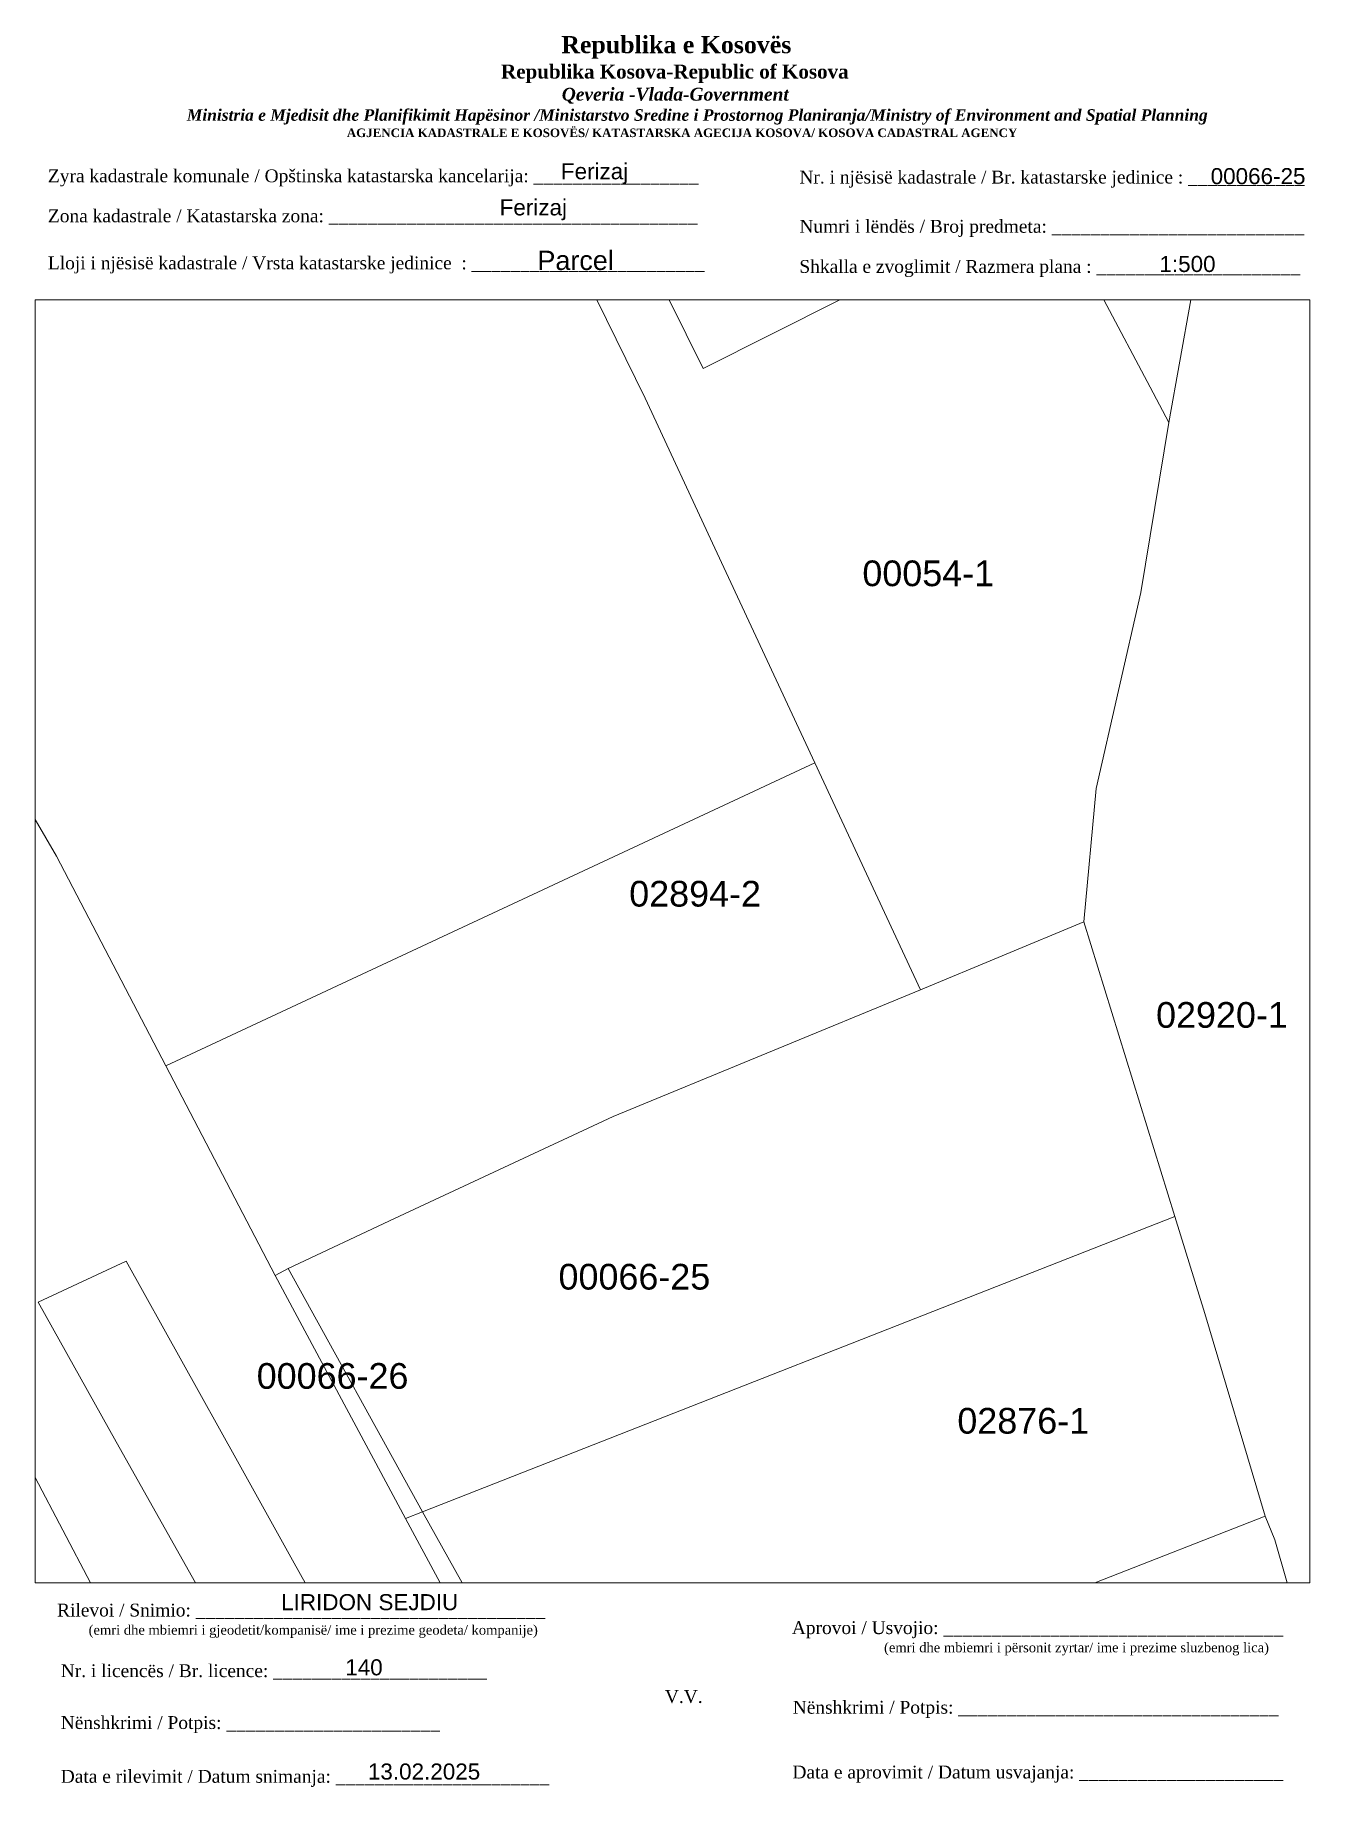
# Paper-space layout 'Layout1-Manuali' of a CAD drawing. Header units: metres, sheet in millimetres. Extents: x 1 to 199, y 2 to 274.
# The model-space entities are those that its viewports show. They can reach past a viewport. Long polylines and large blocks are cut down to what shows.
import ezdxf

# ---------------------------------------------------------------- set-up
doc = ezdxf.new("R2010")
doc.units = ezdxf.units.M
for name, color, linetype, lineweight in [('asfalt', 97, 'Continuous', 0), ('Korniza e jashtme', 7, 'Continuous', 0), ('Parc-Baz', 7, 'Continuous', 0)]:
    doc.layers.add(name, color=color, linetype=linetype, lineweight=lineweight)
doc.styles.get("Standard").update_dxf_attribs({"font": 'arial.ttf'})

msp = doc.modelspace()

# ---------------------------------------------------------------- linework, layer by layer
at = {"layer": 'asfalt'}
msp.add_polyline3d([(7513960.27, 4693352.24, 618.76), (7513966.34, 4693341.35, 618.79), (7513976.13, 4693324, 618.87), (7513985.99, 4693321.62, 618.75), (7513980.2, 4693331.91, 618.69), (7513975.79, 4693339.87, 618.66), (7513967.12, 4693355.41, 618.63)], close=True, dxfattribs=at)
at = {"layer": 'Parc-Baz'}
for points in [[(7513967.06, 4693325.22), (7513956.97, 4693344.41)], [(7513947.83, 4693410.65), (7513961.7, 4693386.93), (7513970.21, 4693370.62), (7513978.71, 4693354.31), (7513988.86, 4693335.39), (7513992.61, 4693328.4)], [(7513998.74, 4693451.73), (7514012.01, 4693424.88), (7514038.87, 4693438.34), (7514046.79, 4693423.43), (7514048.25, 4693420.68), (7514046.06, 4693407.46), (7514042.6, 4693392.19), (7514041.63, 4693381.83), (7514028.92, 4693376.54), (7514020.7, 4693394.2), (7514012.93, 4693410.9), (7514007.49, 4693422.58), (7513992.99, 4693452.05)]]:
    msp.add_lwpolyline(points, dxfattribs=at)
for points in [[(7514050.94, 4693435.79), (7514056.54, 4693447.22), (7514065.64, 4693456.42), (7514085.13, 4693392.08), (7514113.31, 4693299.03), (7514143.41, 4693199.65), (7514119.89, 4693190.07), (7514106.55, 4693184.82), (7514096.99, 4693182.34), (7514086.06, 4693234.43), (7514085.9, 4693235.42), (7514082.86, 4693246.2), (7514075.74, 4693270.8), (7514071.49, 4693283.36), (7514061.38, 4693316.95), (7514056.48, 4693333.73), (7514055.75, 4693335.59), (7514051.04, 4693351.36), (7514048.71, 4693358.89), (7514041.63, 4693381.83), (7514042.6, 4693392.19), (7514046.06, 4693407.46), (7514048.25, 4693420.68), (7514050.94, 4693435.79)], [(7514028.92, 4693376.54), (7514005.01, 4693366.67), (7513988.01, 4693358.73), (7513979.73, 4693354.86), (7513978.71, 4693354.31), (7513970.21, 4693370.62), (7514020.7, 4693394.2), (7514028.92, 4693376.54)], [(7513990.19, 4693335.91), (7513979.73, 4693354.86), (7513988.01, 4693358.73), (7514005.01, 4693366.67), (7514028.92, 4693376.54), (7514041.63, 4693381.83), (7514048.71, 4693358.89), (7513990.19, 4693335.91)], [(7514002.07, 4693314.55), (7513990.19, 4693335.91), (7514048.71, 4693358.89), (7514051.04, 4693351.36), (7514055.75, 4693335.59), (7514002.07, 4693314.55)], [(7513979.73, 4693354.86), (7513990.19, 4693335.91), (7513988.86, 4693335.39), (7513978.71, 4693354.31), (7513979.73, 4693354.86)], [(7513990.19, 4693335.91), (7514002.07, 4693314.55), (7514000.61, 4693313.98), (7513992.61, 4693328.4), (7513988.86, 4693335.39), (7513990.19, 4693335.91)]]:
    msp.add_lwpolyline(points, close=True, dxfattribs=at)

# ---------------------------------------------------------------- texts
for s, p in [('00054-1', (7514024.4, 4693407.94)), ('02894-2', (7514006.26, 4693383.01)), ('02920-1', (7514047.25, 4693373.58)), ('00066-25', (7514000.76, 4693353.21)), ('00066-26', (7513977.28, 4693345.49)), ('02876-1', (7514031.79, 4693342))]:
    msp.add_text(s, height=2, dxfattribs=at).set_placement(p)

psp = doc.layouts.new('Layout1-Manuali')

# ---------------------------------------------------------------- texts
for s, p in [('00066-25', (183.74, 251.29)), ('1:500', (175.77, 237.62)), ('13.02.2025', (52.61, 3.02))]:
    psp.add_text(s, height=2.5).set_placement(p)
for s, insert, char_height, width, attachment_point in [('\\pi77.297;{\\fBook Antiqua|b1|i0|c0|p18;\\H1.333x;Republika e Kosovës\\fTimes New Roman|b1|i0|c0|p18;\\P\\pi67.927;\\fBook Antiqua|b1|i0|c0|p18;\\H0.8125x;Republika Kosova-Republic of Kosova\\fTimes New Roman|b1|i0|c0|p18;\\P\\pi77.378;\\fBook Antiqua|b1|i1|c0|p18;\\H0.9233x;Qeveria -Vlada-Government \\P\\pi13.032,l6,t23.033;\\fTimes New Roman|b1|i1|c0|p18;\\H0.9x;Ministria e Mjedisit dhe Planifikimit Hapësinor /Ministarstvo Sredine i Prostornog Planiranja/Ministry of Environment and Spatial Planning\\P\\pi43.931,l0,tz;\\fBook Antiqua|b1|i0|c0|p18;\\H0.7406x;AGJENCIA KADASTRALE E KOSOVËS/ KATASTARSKA AGECIJA KOSOVA/ KOSOVA CADASTRAL AGENCY}', (5.4, 274.34), 2, 191.8237, 1), ('{\\fTimes New Roman|b0|i0|c0|p18;Zyra kadastrale komunale / Opštinska katastarska kancelarija: _________________}', (2.82, 253.59), 2, 100.6873, 1), ('Ferizaj', (87.88, 252.92), 2.5, 9.9735, 5), ('{\\fTimes New Roman|b0|i0|c0|p18;Nr. i njësisë kadastrale / Br. katastarske jedinice : ____________}', (119.75, 253.39), 2, 79.9484, 1), ('Ferizaj', (78.35, 247.3), 2.5, 9.9735, 5), ('{\\fTimes New Roman|b0|i0|c0|p18;Zona kadastrale / Katastarska zona: ______________________________________}', (2.82, 247.36), 2, 100.6873, 1), ('{\\fTimes New Roman|b0|i0|c0|p18;Numri i lëndës / Broj predmeta: __________________________}', (119.75, 245.73), 2, 79.9484, 1), ('{\\fTimes New Roman|b0|i0|c0|p18;Lloji i njësisë kadastrale / Vrsta katastarske jedinice  : ________________________}', (2.82, 240.04), 2, 100.6873, 1), ('{\\fArial|b0|i0|c0|p34;Parcel}', (84.93, 239.41), 3, 11.2939, 5), ('{\\fTimes New Roman|b0|i0|c0|p18;Shkalla e zvoglimit / Razmera plana : _____________________}', (119.75, 239.49), 2, 79.9484, 1), ('{\\fTimes New Roman|b0|i0|c0|p18;Rilevoi / Snimio: ____________________________________\\P     \\H0.75x;(emri dhe mbiemri i gjeodetit/kompanisë/ ime i prezime geodeta/ kompanije)}', (42.22, 27.73), 2, 74.7958, 5), ('LIRIDON SEJDIU', (52.89, 30.61), 2.5, 27.1816, 5), ('{\\fTimes New Roman|b0|i0|c0|p18; Aprovoi / Usvojio: ___________________________________\\P                    \\H0.75x;(emri dhe mbiemri i përsonit zyrtar/ ime i prezime sluzbenog lica)}', (117.82, 27.66), 2, 83.344, 1), ('{\\fTimes New Roman|b0|i0|c0|p18;Nr. i licencës / Br. licence: ______________________\\P                                }', (4.82, 20.96), 2, 83.344, 1), ('140', (52, 20.47), 2.5, 5.3971, 5), ('{\\fTimes New Roman|b0|i0|c0|p18;V.V.                                 }', (101.76, 15.92), 2, 5.7076, 5), ('{\\fTimes New Roman|b0|i0|c0|p18; Nënshkrimi / Potpis: _________________________________}', (117.96, 15.27), 2, 83.344, 1), ('{\\fTimes New Roman|b0|i0|c0|p18;Nënshkrimi / Potpis: ______________________\\P                                 }', (4.82, 12.89), 2, 83.344, 1), ('{\\fTimes New Roman|b0|i0|c0|p18;Data e rilevimit / Datum snimanja: ______________________\\P                                 }', (4.82, 4.52), 2, 83.344, 1), ('{\\fTimes New Roman|b0|i0|c0|p18; Data e aprovimit / Datum usvajanja: _____________________}', (117.91, 5.19), 2, 83.344, 1)]:
    psp.add_mtext(s, dxfattribs=dict(insert=insert, char_height=char_height, width=width, attachment_point=attachment_point))

# ---------------------------------------------------------------- viewports
at = {"layer": 'Korniza e jashtme', "view_target_point": (370776.43, 310629.57)}
psp.add_viewport(center=(100.01, 133.45), size=(198.38, 199.645), view_center_point=(7143233.2, 4382750.73), view_height=99.823, dxfattribs=at)

doc.saveas('drawing.dxf')
